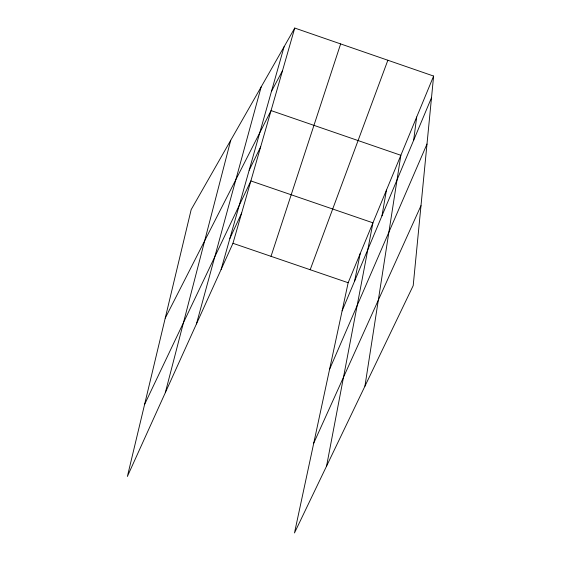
<?xml version="1.0" encoding="UTF-8"?>
<svg xmlns="http://www.w3.org/2000/svg" width="561" height="561" viewBox="0 0 561 561"><rect width="100%" height="100%" fill="white"/><g stroke="black" fill="none" stroke-linecap="round" stroke-linejoin="round"><path stroke-width="0.84" d="M433.618 76.065L413.198 285.633L294.483 532.95L348.157 282.723L433.618 76.065L294.749 28.05L191.175 209.604L127.382 476.457L232.962 243.306L294.749 28.05M413.653 140.271L416.683 117.018M364.93 386.185L400.856 155.285L271.061 110.587L165.222 318.15M381.957 215.852L386.459 190.095M326.565 466.114L372.925 222.822L250.872 180.93L144.612 404.383M354.587 281.124L360.183 253.642M165.306 392.721L230.732 140.257M196.448 323.942L261.181 86.885M221.104 269.504L284.083 46.745M271.019 256.328L340.639 43.919M310.184 269.729L387.861 60.237M342.119 310.85L431.514 97.663M329.58 369.306L426.998 144.037M313.746 443.12L420.995 205.649M229.884 238.446L241.658 213.026M249.161 170.256L260.655 146.849M271.496 91.275L282.506 70.721M232.962 243.306L348.157 282.723"/></g></svg>
